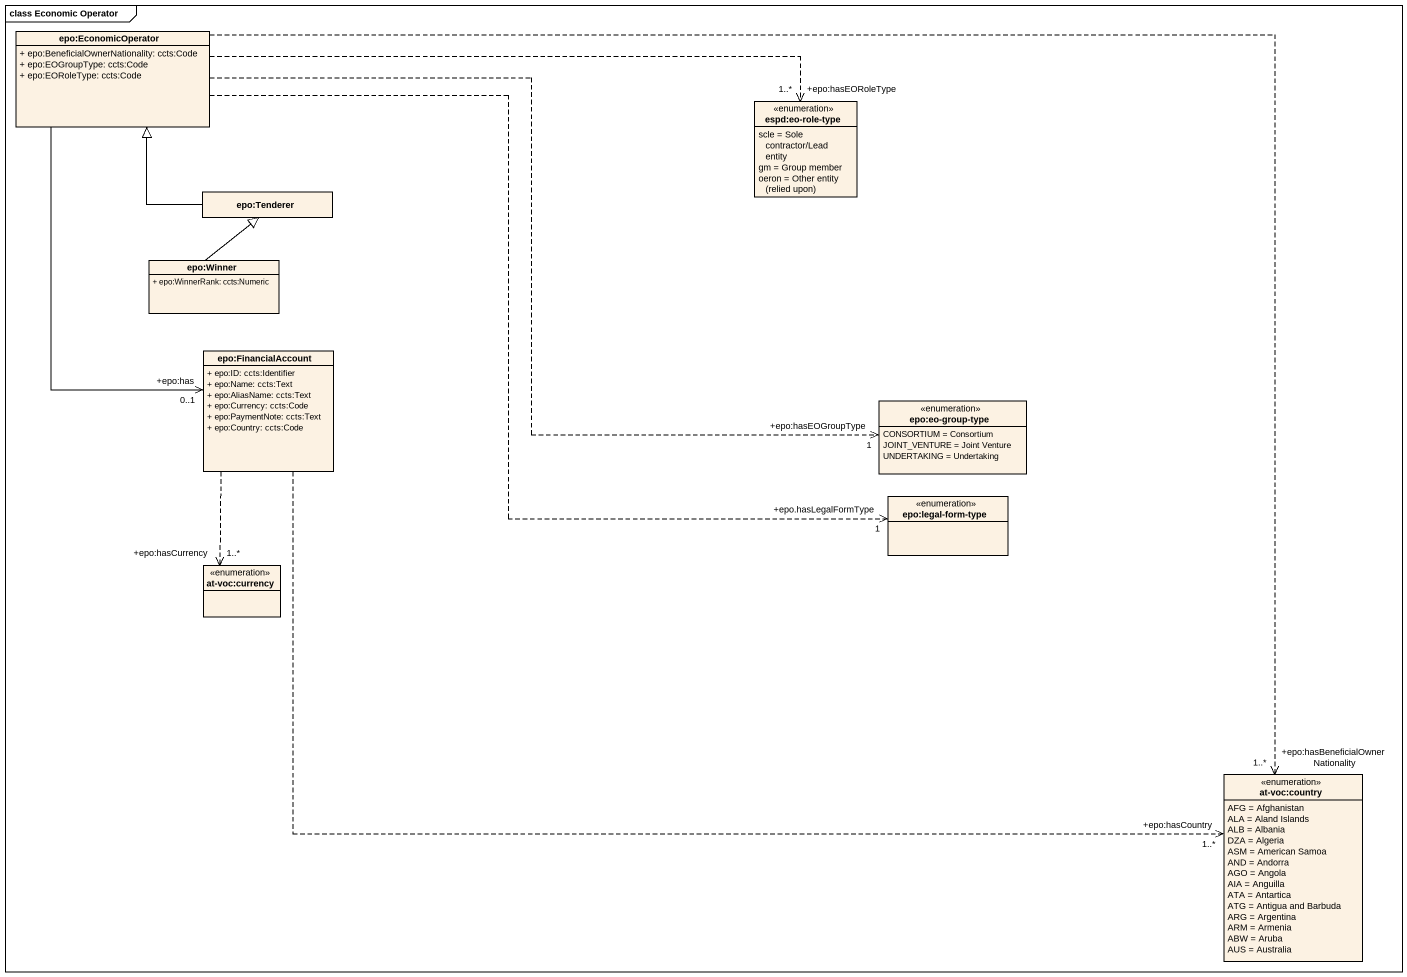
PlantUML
@startuml
mainframe class Economic Operator
hide circle
hide empty members
skinparam classAttributeIconSize 0
class "epo:EconomicOperator" as epo_EconomicOperator {
  + epo:BeneficialOwnerNationality: ccts:Code
  + epo:EOGroupType: ccts:Code
  + epo:EORoleType: ccts:Code
}
enum "espd:eo-role-type" as espd_eo_role_type {
  scle = Sole contractor/Lead entity
  gm = Group member
  {field} oeron = Other entity (relied upon)
}
class "epo:Tenderer" as epo_Tenderer
class "epo:Winner" as epo_Winner {
  + epo:WinnerRank: ccts:Numeric
}
class "epo:FinancialAccount" as epo_FinancialAccount {
  + epo:ID: ccts:Identifier
  + epo:Name: ccts:Text
  + epo:AliasName: ccts:Text
  + epo:Currency: ccts:Code
  + epo:PaymentNote: ccts:Text
  + epo:Country: ccts:Code
}
enum "epo:eo-group-type" as epo_eo_group_type {
  CONSORTIUM = Consortium
  JOINT_VENTURE = Joint Venture
  UNDERTAKING = Undertaking
}
enum "epo:legal-form-type" as epo_legal_form_type
enum "at-voc:currency" as at_voc_currency
enum "at-voc:country" as at_voc_country {
  AFG = Afghanistan
  ALA = Aland Islands
  ALB = Albania
  DZA = Algeria
  ASM = American Samoa
  AND = Andorra
  AGO = Angola
  AIA = Anguilla
  ATA = Antartica
  ATG = Antigua and Barbuda
  ARG = Argentina
  ARM = Armenia
  ABW = Aruba
  AUS = Australia
}
epo_EconomicOperator .right.> "+epo:hasEORoleType\n1..*" espd_eo_role_type
epo_EconomicOperator --> "+epo:has\n0..1" epo_FinancialAccount
epo_EconomicOperator .right.> "+epo:hasEOGroupType\n1" epo_eo_group_type
epo_EconomicOperator .right.> "+epo.hasLegalFormType\n1" epo_legal_form_type
epo_EconomicOperator ..> "+epo:hasBeneficialOwnerNationality\n1..*" at_voc_country
epo_Tenderer -up-|> epo_EconomicOperator
epo_Winner -up-|> epo_Tenderer
epo_FinancialAccount ..> "+epo:hasCurrency\n1..*" at_voc_currency
epo_FinancialAccount .right.> "+epo:hasCountry\n1..*" at_voc_country
@enduml
